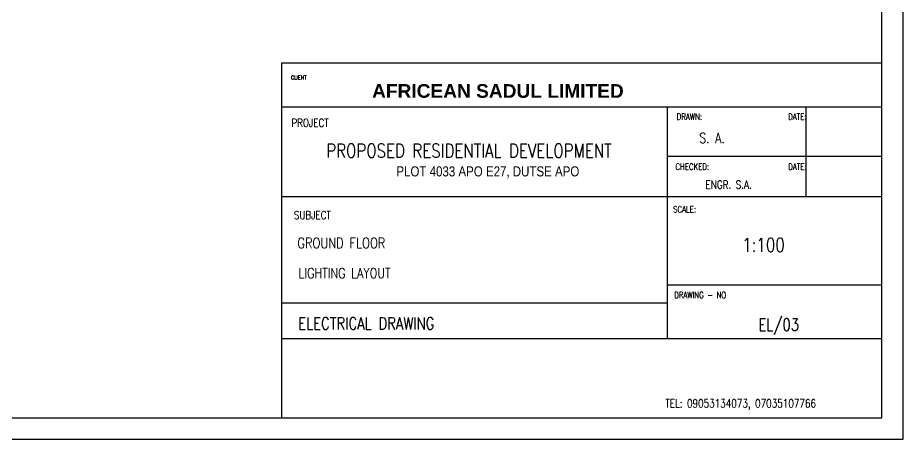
# Model space of a CAD drawing. Header units: inches. Extents: x 23 to 2032867, y 13 to 664695.
# Drawn here: x 112546 to 131964, y 289840 to 299088 of the extents above; entities that cross this region are included whole.
import ezdxf

# ---------------------------------------------------------------- set-up
doc = ezdxf.new("R2010")
doc.units = ezdxf.units.IN
doc.header["$MEASUREMENT"] = 0
for name, color, linetype in [('Annotation - Text', 7, 'Continuous'), ('GFROM', 7, 'Continuous'), ('LIAB', 8, 'Continuous'), ('Plotlyr150', 8, 'Continuous'), ('PLOTYR', 15, 'Continuous')]:
    doc.layers.add(name, color=color, linetype=linetype)
doc.styles.add('GENERATED_STYLE_3', font='arialbd.ttf')
doc.styles.add('SIMPLEX8', font='simplexd.shx', dxfattribs={"width": 0.8})

msp = doc.modelspace()

# ---------------------------------------------------------------- linework, layer by layer
at = {"layer": 'LIAB', "color": 7, "linetype": 'Continuous', "ltscale": 256.031999}
for p, q in [((131494.384, 290309.231), (131494.384, 316315.186)), ((131494.384, 298087.461), (118332.562, 298087.461)), ((118332.562, 298087.461), (118332.562, 290309.231)), ((118332.562, 297134.107), (131494.384, 297134.107)), ((126786.577, 297134.107), (126786.577, 292040.381)), ((129823.758, 297140.285), (129823.758, 295156.032)), ((131494.384, 296040.534), (126786.577, 296040.534)), ((131494.384, 295156.032), (118332.562, 295156.032)), ((126786.577, 293227.306), (131479.902, 293227.306)), ((118332.562, 292831.731), (126786.577, 292831.731)), ((131494.384, 292040.381), (118332.562, 292040.381)), ((94064.269, 290309.231), (131494.384, 290309.231))]:
    msp.add_line(p, q, dxfattribs=at)
at = {"layer": 'PLOTYR', "color": 1, "linetype": 'Continuous', "ltscale": 250}
for p, q in [((131963.806, 289839.809), (131963.806, 316784.608)), ((93471.236, 289839.809), (131963.806, 289839.809))]:
    msp.add_line(p, q, dxfattribs=at)

# ---------------------------------------------------------------- texts
at = {"layer": 'Annotation - Text', "linetype": 'Continuous', "lineweight": 20, "insert": (123044.986, 297630.875), "char_height": 300, "width": 7891.24482, "attachment_point": 2, "line_spacing_factor": 0.992596, "style": 'GENERATED_STYLE_3'}
msp.add_mtext('\\pi59.673;AFRICEAN SADUL LIMITED', dxfattribs=at)
at = {"layer": 'Annotation - Text', "color": 0, "linetype": 'Continuous', "lineweight": 20, "insert": (122789.732, 295827.38), "char_height": 220.29504, "width": 6419.9254, "attachment_point": 2, "line_spacing_factor": 0.992596, "style": 'GENERATED_STYLE_3'}
msp.add_mtext('\\pi43.81889; {\\fTechnicLite|b0|i0|c2|p2;PLOT 4033 APO E27, DUTSE APO }', dxfattribs=at)
at = {"layer": 'GFROM', "color": 7, "linetype": 'Continuous', "ltscale": 204.216, "style": 'SIMPLEX8', "width": 0.8}
for s, height, p in [('PROPOSED RESIDENTIAL DEVELOPMENT', 301.23038, (119311.22, 296019.368, -5724.903)), ('GROUND FLOOR', 229.50886, (118679.84, 294030.29)), ('LIGHTING LAYOUT', 223.13362, (118702.271, 293374.189))]:
    msp.add_text(s, height=height, dxfattribs=at).set_placement(p)
at = {"layer": 'Plotlyr150', "color": 7, "linetype": 'Continuous', "ltscale": 251.249999, "style": 'SIMPLEX8', "width": 0.8}
for s, height, p in [('CLIENT', 87.5604, (118537.035, 297731.797)), ('DRAWN:                      DATE:', 140.09657, (126995.496, 296847.996)), ('PROJECT', 175.1207, (118547.632, 296694.708)), ('CHECKED:                    DATE:', 140.09657, (126967.21, 295749.21)), ('SCALE:', 140.0966, (126916.213, 294814.317)), ('SUBJECT', 175.1207, (118601.495, 294670.872)), ('DRAWING - NO', 140.09657, (126940.638, 292932.701))]:
    msp.add_text(s, height=height, dxfattribs=at).set_placement(p)
at = {"layer": 'Plotlyr150', "color": 7, "linetype": 'Continuous', "ltscale": 306.324012, "style": 'SIMPLEX8', "width": 0.8}
for s, height, p in [('S. A.', 221.3121, (127490.677, 296338.776)), ('ENGR. S.A.', 177.0497, (127627.155, 295337.124)), ('1:100', 303.5832, (128430.192, 293951.948)), ('ELECTRICAL DRAWING', 265.57453, (118696.833, 292248.062)), ('EL/03', 265.5745, (128786.511, 292222.082)), ('TEL: 09053134073, 07035107766', 177.04969, (126747.616, 290539.454))]:
    msp.add_text(s, height=height, dxfattribs=at).set_placement(p)

doc.saveas('drawing.dxf')
